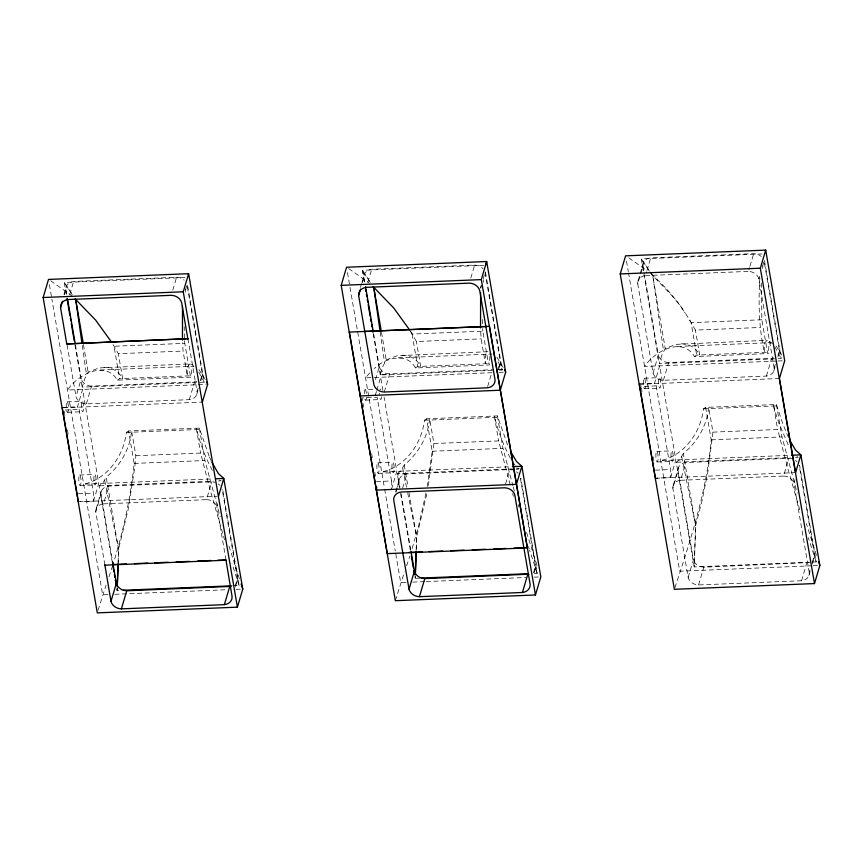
<?xml version="1.0" encoding="UTF-8"?>
<svg xmlns="http://www.w3.org/2000/svg" width="863" height="863" viewBox="0 0 863 863"><rect width="100%" height="100%" fill="white"/><g stroke="black" fill="none" stroke-linecap="round" stroke-linejoin="round"><path stroke-width="0.65" stroke-dasharray="4.32 3.24" d="M118.102 562.503L118.565 549.17L128.188 509.375L134.704 467.778L135.869 455.718L131.597 430.864C130.022 448.933 120.205 465.837 106.203 477.174L118.565 549.17L118.177 563.302M408.976 492.482L416.613 536.98L416.268 549.839M683.28 453.582L679.85 459.548L676.236 462.244L694.208 566.926L695.643 525.578L702.245 499.871L707.876 471.813L712.946 432.136L708.674 407.271C707.099 425.351 697.282 442.255 683.28 453.582L695.643 525.578L694.208 566.926L816.204 561.942L799.591 465.211M761.479 283.075L761.867 319.774L767.434 352.212L768.383 353.539L694.478 356.559C682.331 336.074 654.467 351.36 644.575 366.462L776.635 361.058M117.217 587.843L117.12 590.508L122.222 590.303M416.149 550.324L416.613 536.98L426.958 493.388M117.239 587.876L117.12 590.508L116.667 587.865M759.872 277.8C758.329 302.708 758.804 327.908 764.413 352.331A40.615 8.317 73.1 0 1 765.071 342.438L767.218 340.292L768.739 340.572L772.525 343.808M480.95 288.037L481.166 285.707M483.334 282.298L483.55 279.946M209.126 456.128L199.331 428.091L128.576 430.982L134.143 463.42C130.637 497.875 123.139 531.856 112.859 564.898M507.617 445.006L497.39 415.912L426.624 418.803L432.201 451.241L427.185 486.646M399.709 488.231L397.207 473.647L400.82 470.95L404.251 464.995C418.264 453.658 428.07 436.754 429.645 418.674L433.916 443.539L428.134 487.034M788.437 437.541L782.417 422.773L776.42 404.51L705.654 407.401L711.22 439.839C706.743 491.306 690.443 540.551 674.37 589.3M185.491 292.126L185.836 289.493M762.579 268.544L762.914 265.901M128.576 430.982L126.376 432.439C123.83 455.61 107.282 479.181 83.657 484.175L213.021 478.889M426.624 418.803L424.434 420.259C421.888 443.431 405.33 467.002 381.716 471.996L511.079 466.71M705.654 407.401L703.464 408.857C700.918 432.029 684.359 455.588 660.745 460.594L790.109 455.308M425.988 493.043L418.749 525.287L411.629 550.335M93.506 501.133L98.76 483.56L82.6 389.418L77.346 407.271A6.958 1.467 87.7 0 1 79.116 409.45L93.474 493.129A6.958 1.467 87.7 0 1 93.506 501.133L79.666 501.694L217.174 496.268M670.583 477.552L675.837 459.979L659.677 365.836L654.434 383.69A6.958 1.467 87.7 0 1 656.193 385.869L670.562 469.548A6.958 1.467 87.7 0 1 670.583 477.552L655.492 478.167M489.979 356.041L489.353 364.941L415.448 367.962C407.002 351.683 384.704 358.037 374.186 368.641M187.605 285.437L204.207 382.169L82.212 387.153L84.822 378.609L88.155 372.072L99.083 367.94L190.14 363.884L193.452 365.34M492.46 370.389L380.259 374.974L382.881 366.43L386.214 359.893L397.142 355.761L488.188 351.694L486.042 353.841A40.615 8.317 73.1 0 0 485.394 363.733L481.123 338.879L480.626 330.507M764.456 260.529L781.285 358.587L659.289 363.571L661.899 355.027L665.233 348.49L676.16 344.359L767.218 340.292M63.97 294.445L66.268 286.689M64.391 294.812L65.922 289.644A9.935 8.263 16.5 0 1 70.388 282.298L73.635 281.435L176.613 277.228L180.108 277.81A9.935 8.263 16.5 0 1 184.175 280.141M69.806 294.359L73.635 281.435M198.21 387.908L197.077 391.716A9.763 8.123 16.5 0 1 189.321 399.666L86.343 403.873A9.763 8.123 16.5 0 1 75.987 396.656L81.251 378.9L75.383 344.769M86.343 403.873L91.607 386.106L194.585 381.899A9.763 8.123 16.5 0 0 196.786 381.478M96.149 508.911L101.413 491.155M104.865 564.844L95.761 511.813L101.014 494.046A9.763 8.123 16.5 0 1 108.77 486.096L211.748 481.888A9.763 8.123 16.5 0 1 215.2 482.417M95.761 511.813A9.763 8.123 16.5 0 1 103.517 503.863L108.77 486.096M172.783 290.151L176.613 277.228M185.491 289.871L187.012 284.693L202.341 373.949L200.464 380.292M98.058 610.292L106.063 585.222M189.321 399.666L194.585 381.899M196.688 394.607L198.566 388.264M200.82 380.648L201.953 376.851M103.517 503.863L206.484 499.655L211.748 481.888M225.955 559.893L216.85 506.861L217.972 503.053M235.135 586.106L237.433 578.35L222.115 489.105M235.567 586.473L237.098 581.306M360.486 287.433L361.64 283.549M362.018 282.266L364.315 274.51M362.449 282.633L363.981 277.465A9.935 8.263 16.5 0 1 368.436 270.119L371.694 269.256L474.661 265.049L478.167 265.631A9.935 8.263 16.5 0 1 483.032 268.76M367.865 282.179L371.694 269.256M375.47 379.634L379.299 366.721A9.763 8.123 16.5 0 0 389.666 373.927L492.633 369.72M375.297 395.34L376.441 391.457M376.818 390.162L380.648 377.239L382.924 390.497M384.305 392.018L389.666 373.927L380.195 374.574M391.457 489.472L396.818 471.381L384.067 397.131M395.632 491.888L399.461 478.976M396.009 492.212L397.153 488.329M397.541 487.034L399.073 481.867A9.763 8.123 16.5 0 1 406.829 473.916L514.952 469.343M402.622 488.134L406.829 473.916L397.724 474.024M470.831 277.962L474.661 265.049M480.475 288.026L481.241 285.437M483.151 278.976L484.682 273.808M395.34 600.702L404.542 571.845M487.66 386.516L491.867 372.309M498.48 368.231L500.389 361.77A9.763 8.123 16.5 0 1 498.415 367.153M498.469 369.839L500.001 364.671M505.589 483.927L509.806 469.709A9.763 8.123 16.5 0 1 512.115 469.947M533.571 572.633L535.491 566.171A9.935 8.263 16.5 0 1 532.838 572.396M534.003 573.01L535.146 569.127M638.081 280.874L643.345 263.107M775.287 364.326L774.154 368.123A9.763 8.123 16.5 0 1 766.398 376.085L663.431 380.292A9.763 8.123 16.5 0 1 653.064 373.075L637.746 283.83L643 266.063A9.935 8.263 16.5 0 1 647.466 258.717L650.713 257.854L753.69 253.636L757.196 254.229A9.935 8.263 16.5 0 1 761.252 256.548M637.746 283.83A9.935 8.263 16.5 0 1 645.459 275.61L646.581 271.802M646.959 270.54L650.713 257.854M653.064 373.075L658.329 355.319L644.585 275.254M663.431 380.292L668.685 362.525L771.662 358.318A9.763 8.123 16.5 0 0 773.863 357.897M673.226 485.33L678.491 467.573M810.001 569.99L809.257 572.536A9.935 8.263 16.5 0 1 801.544 580.745L698.566 584.952A9.935 8.263 16.5 0 1 688.156 577.476L672.838 488.231L678.102 470.464A9.763 8.123 16.5 0 1 685.858 462.514L788.825 458.307A9.763 8.123 16.5 0 1 792.277 458.836M672.838 488.231A9.763 8.123 16.5 0 1 680.594 480.281L685.858 462.514M774.154 368.123L758.836 278.878A9.935 8.263 16.5 0 0 748.426 271.403L749.559 267.595M749.936 266.333L753.69 253.636M758.836 278.878L759.591 276.343M762.59 266.192L764.1 261.111L779.418 350.367L777.919 355.437M688.156 577.476L693.421 559.72L678.102 470.464M698.566 584.952L703.83 567.196L809.03 562.525M766.398 376.085L771.662 358.318M773.766 371.025L775.643 364.682M777.897 357.066L779.03 353.269M680.594 480.281L783.572 476.063L788.825 458.307M809.257 572.536L793.928 483.28L795.06 479.472M801.544 580.745L806.797 562.978M812.256 562.385L814.51 554.769L799.192 465.513M808.911 575.492L810.044 571.684M812.299 564.068L814.176 557.725M108.954 576.851L112.492 566.096M406.613 565.869L409.763 556.311M112.341 562.687L99.148 485.826L102.773 483.129L106.203 477.174M369.698 372.989L365.556 377.865L373.096 377.552M117.4 380.141L119.601 378.684L190.356 375.793L191.306 377.12L117.4 380.141C105.243 359.655 77.379 374.941 67.497 390.044L196.861 384.758M415.448 367.962L417.649 366.505L488.404 363.614L489.353 364.941M694.478 356.559L696.678 355.103L767.434 352.212M190.14 363.884L187.983 366.02A40.615 8.317 73.1 0 0 187.336 375.912L183.064 351.058L182.578 342.687M516.236 469.256L518.814 469.073M184.962 277.541L64.24 282.471L66.278 294.391M483.83 265.319L362.287 270.292L364.326 282.169M762.04 253.959L641.317 258.889L659.289 363.571M645.459 275.61L748.426 271.403M190.356 375.793L184.79 343.355L114.024 346.246L119.601 378.684M410.626 331.5L412.083 334.067L482.838 331.176L488.404 363.614M761.867 319.774L691.112 322.665L696.678 355.103M113.064 344.542L118.35 353.701L183.064 351.058M410.357 331.101L416.398 341.521L481.123 338.879M689.656 320.097L695.427 330.119L760.152 327.476M100.205 370.033L193.948 366.203L191.92 368.221L191.306 377.12M398.253 357.854L491.996 354.024M677.282 346.451L771.026 342.622L769.009 344.639L768.383 353.539M499.138 370.108L502.255 369.99L485.427 271.931M198.21 384.704L206.268 384.369M374.359 377.498L492.223 372.687M498.943 372.406L505.675 372.136M777.973 361.004L784.694 360.734M67.098 401.834L82.201 401.209M364.272 393.733A5.254 1.111 87.7 0 1 365.157 389.655L373.959 389.289M644.176 378.253L659.278 377.627M62.751 407.422L77.853 406.807M639.839 383.841L654.931 383.226M63.538 407.778L202.352 402.082M639.332 384.305L779.44 378.49M65.275 410.022L79.116 409.45M656.193 385.869L641.09 386.495A6.958 1.467 87.7 0 0 640.821 385.373M67.594 412.331L82.697 411.705M365.642 400.152L380.745 399.526M644.672 388.749L659.774 388.123M126.376 432.439L200.281 429.418M424.434 420.259L498.329 417.239M703.464 408.857L777.358 405.837M135.869 455.718L200.583 453.075L210.766 492.126L224.553 539.785M433.916 443.539L498.631 440.896L510.896 487.433M712.946 432.136L777.66 429.494L787.843 468.544L800.486 512.417M134.143 463.42L204.909 460.529L220.184 516.754M432.201 451.241L502.956 448.339L512.881 485.686M711.22 439.839L781.986 436.937L797.261 493.172M79.666 475.049L94.768 474.434M377.724 462.87L392.827 462.255M656.754 451.468L671.846 450.853M80.162 485.545L95.264 484.93M378.221 473.366L393.312 472.751M657.239 461.964L672.342 461.349M99.601 485.815L213.139 481.176M218.479 480.95L221.155 480.842L219.795 480.152M676.678 462.234L790.217 457.595M795.557 457.368L798.232 457.261L796.873 456.57M78.382 493.744L93.474 493.129M376.43 481.565L391.532 480.95A6.958 1.467 87.7 0 1 391.716 487.724M655.459 470.162L670.562 469.548M655.47 478.275L795.6 472.633M232.751 585.783L239.127 585.524L222.514 488.792M420.367 578.124L415.179 578.329L414.725 575.686M534.348 573.464L537.174 573.345L520.853 478.296M108.037 594.564L102.654 594.79L51.899 299.181M114.779 594.294L226.602 589.72M236.031 589.332L242.773 589.062M406.095 582.385L400.702 582.611L395.502 552.32M412.827 582.115L424.952 581.619M426.3 581.565L525.999 577.487M534.089 577.153L540.821 576.883M811.77 565.804L679.731 571.209L628.534 272.967M813.119 565.75L819.85 565.481M497.843 369.655L501.737 369.612M703.83 567.196L700.325 566.603A9.935 8.263 16.5 0 1 693.421 559.72M681.134 343.819C688.879 343.55 696.301 347.994 699.699 354.973L695.427 330.119M402.104 355.222C409.849 354.952 417.271 359.396 420.669 366.376L416.398 341.521M104.045 367.401C111.802 367.131 119.223 371.586 122.622 378.566L118.35 353.701M517.843 467.973L519.202 468.663L397.66 473.636L399.968 487.12M628.771 257.832L647.153 270.799M348.684 268.576L369.116 282.988M50.637 280.755L72.039 295.944M651.036 273.981C666.926 287.53 680.12 304.013 690.799 321.921M649.99 272.093C661.328 285.89 675.837 297.411 685.179 313.064M513.798 463.636L515.211 465.362M776.02 345.923L781.889 355.103M496.991 357.325L504.542 369.828M198.932 369.504L205.372 379.698M649.267 270.993L641.317 258.889L649.548 270.982M370.238 282.395L362.287 270.292L370.518 282.395M72.179 294.574L64.24 282.471L72.46 294.574M774.704 346.689L781.285 358.587M198.77 372.093L204.207 382.169M650.195 272.05L652.881 276.494L665.233 348.49M510.357 458.21L504.413 446.214L499.914 434.672A40.615 8.317 73.1 0 1 494.37 416.031L498.631 440.896M212.309 470.389L206.365 458.393L201.866 446.861A40.615 8.317 73.1 0 1 196.311 428.21L200.583 453.075M497.973 361.737L502.255 369.99M788.21 444.758L778.944 423.269A40.615 8.317 73.1 0 1 773.399 404.628L777.66 429.494M209.569 457.185L211.349 461.122M816.495 555.341L806.366 523.582M816.204 561.942L808.297 537.66M537.045 565.47L526.559 532.449M537.174 573.345L529.666 550.324M239.418 578.922L228.512 544.629M239.127 585.524L232.028 563.766M528.469 546.538L529.267 549.062M518.231 504.575L518.954 507.099M512.633 493.668L513.356 496.182M513.226 486.937L514.628 491.964M681.727 456.786L695.643 525.578M402.697 468.188L406.635 487.66M407.692 492.849L416.613 536.98M104.65 480.367L118.565 549.17M776.42 404.51L781.986 436.937M643 266.063L644.359 273.938M626.495 261.111L628.307 271.651M641.317 387.821L642.007 391.802M653.183 456.883L653.863 460.874M485.071 272.514L501.802 370M520.389 478.231L536.721 573.366M497.39 415.912L502.956 448.339M412.083 334.067L417.649 366.505M381.489 332.406L386.214 359.893M404.251 464.995L408.07 487.239M362.74 270.27L364.876 282.719M373.668 333.905L380.648 374.564M401.101 493.679L410.788 550.119M373.172 333.657L380.259 374.974M400.615 493.528L410.4 550.508M391.532 480.95L377.163 397.271L362.061 397.897L362.751 401.878M347.465 272.514L384.423 487.8M384.65 489.116L395.276 551.004M362.978 403.204L363.657 407.185M371.64 453.679L372.331 457.66M374.833 472.277L375.524 476.257M187.972 338.674L197.077 391.716M199.331 428.091L204.909 460.529M83.441 344.585L88.155 372.072M65.922 289.644L66.829 294.898M101.014 494.046L112.956 563.615M74.93 344.747L82.212 387.153M67.109 344.952L75.987 396.656M49.418 284.693L51.672 297.864M64.24 411.403L64.93 415.383M67.433 430.001L68.112 433.981M652.881 276.494L663.604 351.219M380.173 331.931L384.574 362.622M82.309 345.448L86.527 374.801M482.687 328.555L482.838 331.176M184.628 340.734L184.79 343.355M482.32 319.439L482.536 324.65M184.531 338.134L184.186 326.624M237.433 578.35A9.935 8.263 16.5 0 1 234.779 584.575M91.607 386.106A9.763 8.123 16.5 0 1 81.251 378.9M202.341 373.949A9.763 8.123 16.5 0 1 199.612 380.022M218.328 483.949A9.763 8.123 16.5 0 1 220.033 485.427M206.484 499.655A9.763 8.123 16.5 0 1 216.85 506.861M668.685 362.525A9.763 8.123 16.5 0 1 658.329 355.319M779.418 350.367A9.763 8.123 16.5 0 1 777.444 355.75M814.51 554.769A9.935 8.263 16.5 0 1 812.622 560.281M795.406 460.367A9.763 8.123 16.5 0 1 797.11 461.845M783.572 476.063A9.763 8.123 16.5 0 1 793.928 483.28M366.473 397.347A5.254 1.111 87.7 0 1 365.502 400.13A5.254 1.111 87.7 0 1 364.402 396.451M365.157 389.655A5.254 1.111 87.7 0 1 366.397 393.345M381.575 396.732A5.254 1.111 87.7 0 1 379.666 397.077M379.396 394.477A5.254 1.111 87.7 0 1 379.375 393.118M379.979 389.267A5.254 1.111 87.7 0 1 380.831 389.634M516.376 471.77A9.763 8.123 16.5 0 1 518.091 473.248M415.265 575.664L415.179 578.329L415.297 575.686M94.067 476.106A5.254 1.111 87.7 0 0 94.973 484.801A5.254 1.111 87.7 0 0 96.009 478.124A5.254 1.111 87.7 0 0 94.067 476.106M78.965 476.721A5.254 1.111 87.7 0 0 79.871 485.416A5.254 1.111 87.7 0 0 80.917 478.749A5.254 1.111 87.7 0 0 78.965 476.721M81.489 402.892A5.254 1.111 87.7 0 0 82.395 411.586A5.254 1.111 87.7 0 0 83.441 404.909A5.254 1.111 87.7 0 0 81.489 402.892M66.397 403.506A5.254 1.111 87.7 0 0 67.303 412.201A5.254 1.111 87.7 0 0 68.339 405.524A5.254 1.111 87.7 0 0 66.397 403.506M658.577 379.31A5.254 1.111 87.7 0 0 659.483 388.005A5.254 1.111 87.7 0 0 660.519 381.327A5.254 1.111 87.7 0 0 658.577 379.31M643.474 379.925A5.254 1.111 87.7 0 0 644.381 388.62A5.254 1.111 87.7 0 0 645.427 381.942A5.254 1.111 87.7 0 0 643.474 379.925M671.144 452.525A5.254 1.111 87.7 0 0 672.05 461.22A5.254 1.111 87.7 0 0 673.097 454.542A5.254 1.111 87.7 0 0 671.144 452.525M656.042 453.14A5.254 1.111 87.7 0 0 656.948 461.834A5.254 1.111 87.7 0 0 657.994 455.168A5.254 1.111 87.7 0 0 656.042 453.14M377.023 464.542A5.254 1.111 87.7 0 0 377.918 473.237A5.254 1.111 87.7 0 0 378.965 466.57A5.254 1.111 87.7 0 0 377.023 464.542M392.115 463.927A5.254 1.111 87.7 0 0 393.021 472.622A5.254 1.111 87.7 0 0 394.067 465.944A5.254 1.111 87.7 0 0 392.115 463.927"/><path stroke-width="1.29" d="M118.048 563.841L117.26 586.506L118.102 565.869M415.319 574.327L416.106 551.651M416.149 553.679L415.351 574.37M182.492 306.343L182.471 340.098M480.615 292.924L480.529 327.918M486.182 263.798L486.678 261.521L346.559 267.25L341.198 285.34L395.34 600.702L535.459 594.974L540.821 576.883L521.835 466.268L516.43 461.381L510.411 451.036M211.802 462.104L218.382 473.56L223.776 478.447L242.773 589.062L237.411 607.153L97.292 612.881L43.15 297.519L48.511 279.429L188.63 273.7L207.616 384.315L202.352 402.082M66.785 343.959L187.972 338.674L66.785 343.959L60.561 307.735L62.481 301.273M237.411 607.153L183.269 291.791L188.63 273.7M217.886 560.227L225.955 559.893L232.071 596.441A9.935 8.263 16.5 0 1 224.358 604.661L121.392 608.868A9.935 8.263 16.5 0 1 110.982 601.392L104.865 564.844M110.982 601.392L116.343 583.302L112.956 563.615M121.392 608.868L126.742 590.777L230.853 586.398M218.522 496.214L223.776 478.447L215.718 478.782M224.358 604.661L229.72 586.57M358.62 295.556A9.935 8.263 16.5 0 1 366.333 287.347L469.299 283.14A9.935 8.263 16.5 0 1 479.709 290.615L495.038 379.86A9.763 8.123 16.5 0 1 487.271 387.811L384.305 392.018A9.763 8.123 16.5 0 1 373.938 384.812L358.62 295.556L360.529 289.094M535.459 594.974L481.317 279.612L486.678 261.521L505.675 372.136L500.313 390.227L360.195 395.955A6.958 1.467 87.7 0 1 360.335 395.642M409.03 589.213L393.711 499.957A9.763 8.123 16.5 0 1 401.468 492.007L504.445 487.8A9.763 8.123 16.5 0 1 514.801 495.017L530.13 584.262A9.935 8.263 16.5 0 1 522.417 592.482L419.44 596.689A9.935 8.263 16.5 0 1 409.03 589.213L414.391 571.123A9.935 8.263 16.5 0 0 421.295 578.005L424.801 578.598L528.911 574.208M419.44 596.689L424.801 578.598M522.417 592.482L527.778 574.38M791.447 455.254L800.864 454.866L819.85 565.481L814.489 583.571L674.37 589.3L620.227 273.938L625.589 255.847L765.708 250.119L784.694 360.734L779.44 378.49L795.6 472.633L800.864 454.866L795.459 449.979L789.44 439.634M814.489 583.571L760.346 268.21L765.708 250.119M43.15 297.519L183.269 291.791M341.198 285.34L481.317 279.612M620.227 273.938L760.346 268.21M364.197 331.478L486.808 326.462M512.417 466.656L521.835 466.268L516.473 484.359L376.354 490.087A6.958 1.467 87.7 0 0 376.71 486.926M112.934 564.521L126.386 563.971M134.466 563.636L147.918 563.086M154.639 562.816L168.102 562.266M176.171 561.932L189.623 561.382M197.703 561.047L211.155 560.497M408.922 552.417L422.395 551.867M429.127 551.597L442.6 551.047M450.68 550.713L464.154 550.163M472.244 549.828L485.718 549.278M493.798 548.954L505.923 548.458M514.003 548.124L524.79 547.681M104.768 565.179L225.858 560.227M123.495 590.249L231.413 585.837M421.554 578.07L528.134 573.712M126.742 590.777L123.247 590.184A9.935 8.263 16.5 0 1 116.343 583.302M409.655 330L393.765 308.026L373.129 286.635M111.607 342.18L95.717 320.205L75.07 298.814M504.542 369.828L505.675 372.136M206.494 382.007L207.616 384.315M818.588 561.673L819.85 565.481M241.09 583.992L242.773 589.062M655.47 478.275L639.364 384.24A6.958 1.467 87.7 0 1 639.839 383.841M381.263 331.101L373.852 287.897L379.979 330.605M365.556 286.656L373.215 331.284M411.015 551.435L415.006 574.715M365.459 288.771L365.912 291.414M366.365 294.056L366.818 296.689M367.271 299.332L367.724 301.974M368.177 304.617L370.216 316.494M370.669 319.137L371.122 321.77M371.586 324.412L372.039 327.055M372.492 329.698L372.945 332.331M411.306 555.804L413.355 567.735M413.809 570.378L414.262 573.032M187.875 339.008L181.662 302.794A9.935 8.263 16.5 0 0 171.252 295.319L68.274 299.526A9.935 8.263 16.5 0 0 60.561 307.735M83.215 343.28L75.793 300.087L81.92 342.784M67.497 298.835L75.167 343.463M66.969 298.371L69.925 315.599M70.378 318.253L70.831 320.896M71.284 323.549L74.25 340.777M112.568 564.014L113.938 571.964M114.391 574.607L114.844 577.261M115.308 579.914L116.214 585.211M78.49 501.166A6.958 1.467 87.7 0 1 78.404 501.748L62.276 407.821A6.958 1.467 87.7 0 1 62.589 407.465M391.554 488.954A6.958 1.467 87.7 0 1 391.457 489.472M375.297 395.34A6.958 1.467 87.7 0 1 375.437 395.027M349.386 332.082L489.494 326.354L527.379 547.908L387.26 553.625L349.386 332.082"/></g></svg>
